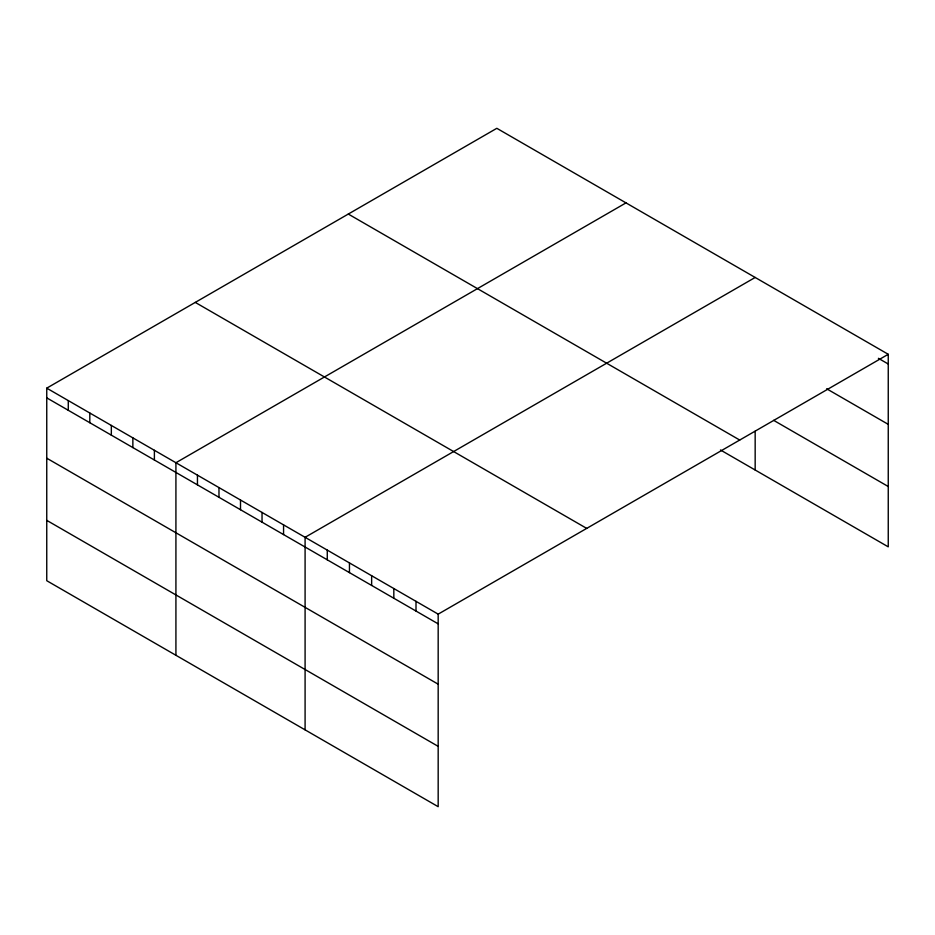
<?xml version="1.0" encoding="UTF-8"?>
<svg xmlns="http://www.w3.org/2000/svg" width="935" height="935" viewBox="0 0 935 935"><rect width="100%" height="100%" fill="white"/><g stroke="black" fill="none" stroke-linecap="round" stroke-linejoin="round"><path stroke-width="1.4" d="M46.75 388.154L438.176 614.143L438.176 806.695L46.75 580.705L46.75 388.154L496.824 128.305L888.25 354.295L888.25 546.846L720.476 449.98M625.994 202.883L175.92 462.731L175.92 655.283M755.164 277.461L305.091 537.309L305.091 729.849M438.176 614.143L888.25 354.295M878.397 358.315L888.25 364.007M826.633 388.773L888.25 424.35M773.642 420.341L888.25 486.516M348.299 214.057L739.725 440.046M195.275 302.402L586.701 528.392M46.75 397.866L438.176 623.855M46.75 458.197L438.176 684.186M46.75 520.363L438.176 746.352M755.164 431.222L755.164 470.013M416.005 601.334L416.005 611.046M393.822 588.536L393.822 598.236M371.639 575.726L371.639 585.439M349.456 562.917L349.456 572.629M327.273 550.107L327.273 559.82M283.562 524.874L283.562 534.586M262.034 512.45L262.034 522.151M240.505 500.015L240.505 509.727M218.977 487.591L218.977 497.303M197.449 475.155L197.449 484.868M154.392 450.296L154.392 460.008M132.864 437.872L132.864 447.584M111.335 425.437L111.335 435.149M89.807 413.013L89.807 422.725M68.278 400.577L68.278 410.29"/></g></svg>
